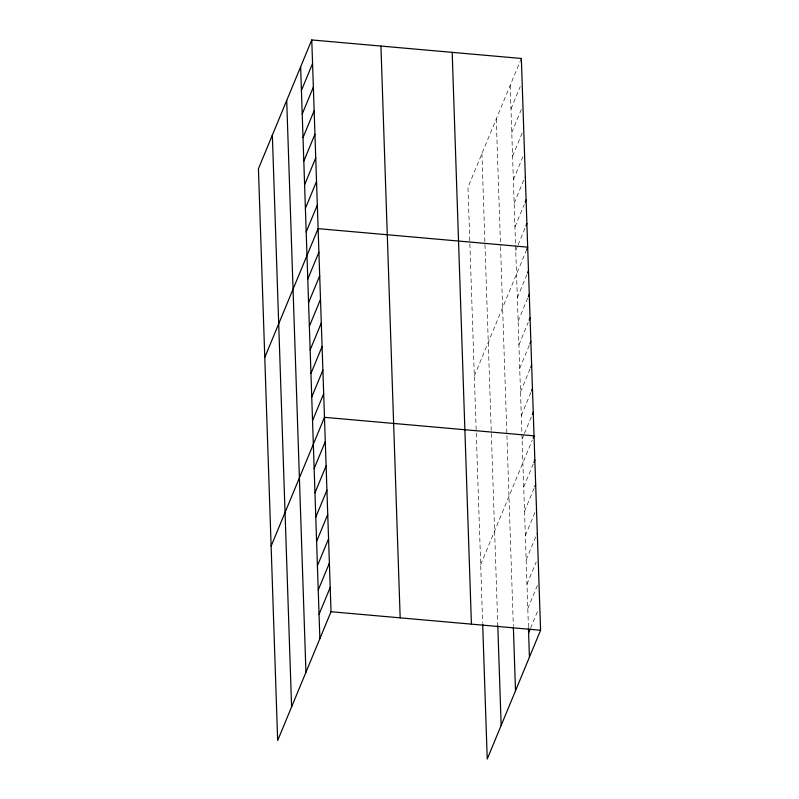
<?xml version="1.0" encoding="UTF-8"?>
<svg xmlns="http://www.w3.org/2000/svg" width="799" height="799" viewBox="0 0 799 799"><rect width="100%" height="100%" fill="white"/><g stroke="black" fill="none" stroke-linecap="round" stroke-linejoin="round"><path stroke-width="0.6" stroke-dasharray="4 3" d="M521.338 58.467L467.984 187.266L476.214 431.81M510.99 108.954L520.269 86.532M511.779 132.534L522.456 106.756M512.568 156.125L523.255 130.347M513.367 179.715L524.044 153.927M514.156 203.296L525.303 176.389M514.956 226.886L524.244 204.464M515.745 250.467L517.602 245.982M518.072 244.864L525.962 225.807M474.336 375.949L526.761 249.398M517.333 297.637L527.55 272.978M518.132 321.228L528.349 296.569M518.921 344.818L528.209 322.397M519.72 368.399L529.927 343.74M520.509 391.989L530.726 367.33M521.308 415.57L531.515 390.911M522.097 439.16L523.954 434.676M524.424 433.557L532.314 414.501M480.688 564.643L532.174 440.329M523.705 487.05L533.922 462.381M524.524 511.35L534.741 486.691M525.342 535.65L536.489 508.743M526.161 559.949L537.308 533.043M526.98 584.249L536.269 561.837M527.799 608.548L538.476 582.771M530.476 628.374L538.366 609.317M510.191 85.363L515.535 244.264M515.585 245.503L521.887 432.948M521.927 434.197L528.409 626.776M496.259 118.991L500.524 245.613M500.564 246.851L506.876 434.306M506.916 435.545L513.338 626.386M481.917 153.638L497.797 625.787M476.254 433.058L482.646 622.96"/><path stroke-width="1.2" d="M311.77 39.95L258.427 168.749L277.662 740.533L331.016 611.734L311.77 39.95L521.338 58.467L540.573 630.251L487.23 759.05L482.686 624.179M301.423 90.437L312.569 63.54M302.222 114.027L313.358 87.121M303.011 137.608L314.157 110.711M303.81 161.198L314.946 134.292M304.599 184.789L315.745 157.882M305.388 208.369L316.534 181.463M306.187 231.96L317.333 205.053M264.769 357.443L318.122 228.644L527.69 247.151L526.761 249.398M307.775 279.131L318.921 252.224M308.564 302.711L319.71 275.815M309.363 326.302L320.509 299.395M310.152 349.892L321.298 322.986M310.951 373.473L322.087 346.576M311.74 397.063L322.886 370.157M312.539 420.644L323.675 393.747M271.121 546.126L324.474 417.328L534.032 435.845L533.103 438.082M314.147 468.534L325.293 441.627M314.966 492.833L326.112 465.937M315.785 517.133L326.931 490.236M316.604 541.442L327.74 514.536M317.413 565.742L328.559 538.836M318.232 590.042L329.378 563.135M319.051 614.341L330.197 587.435M525.173 202.227L526.102 199.98M525.962 225.807L526.891 223.57M527.55 272.978L528.479 270.741M528.349 296.569L529.268 294.322M529.138 320.149L530.067 317.912M529.927 343.74L530.856 341.503M530.726 367.33L531.655 365.083M531.515 390.911L532.444 388.674M532.314 414.501L533.243 412.254M533.922 462.381L534.851 460.144M534.741 486.691L535.67 484.444M528.618 632.858L530.007 629.492M331.016 611.734L540.573 630.251M528.449 627.994L529.437 657.158M513.377 627.595L515.505 690.775M497.797 625.787L501.153 725.422M452.184 52.354L471.42 624.139M380.933 46.062L400.169 617.847M300.634 66.856L319.87 638.641M286.701 100.474L305.947 672.269M272.349 135.121L291.595 706.915"/></g></svg>
